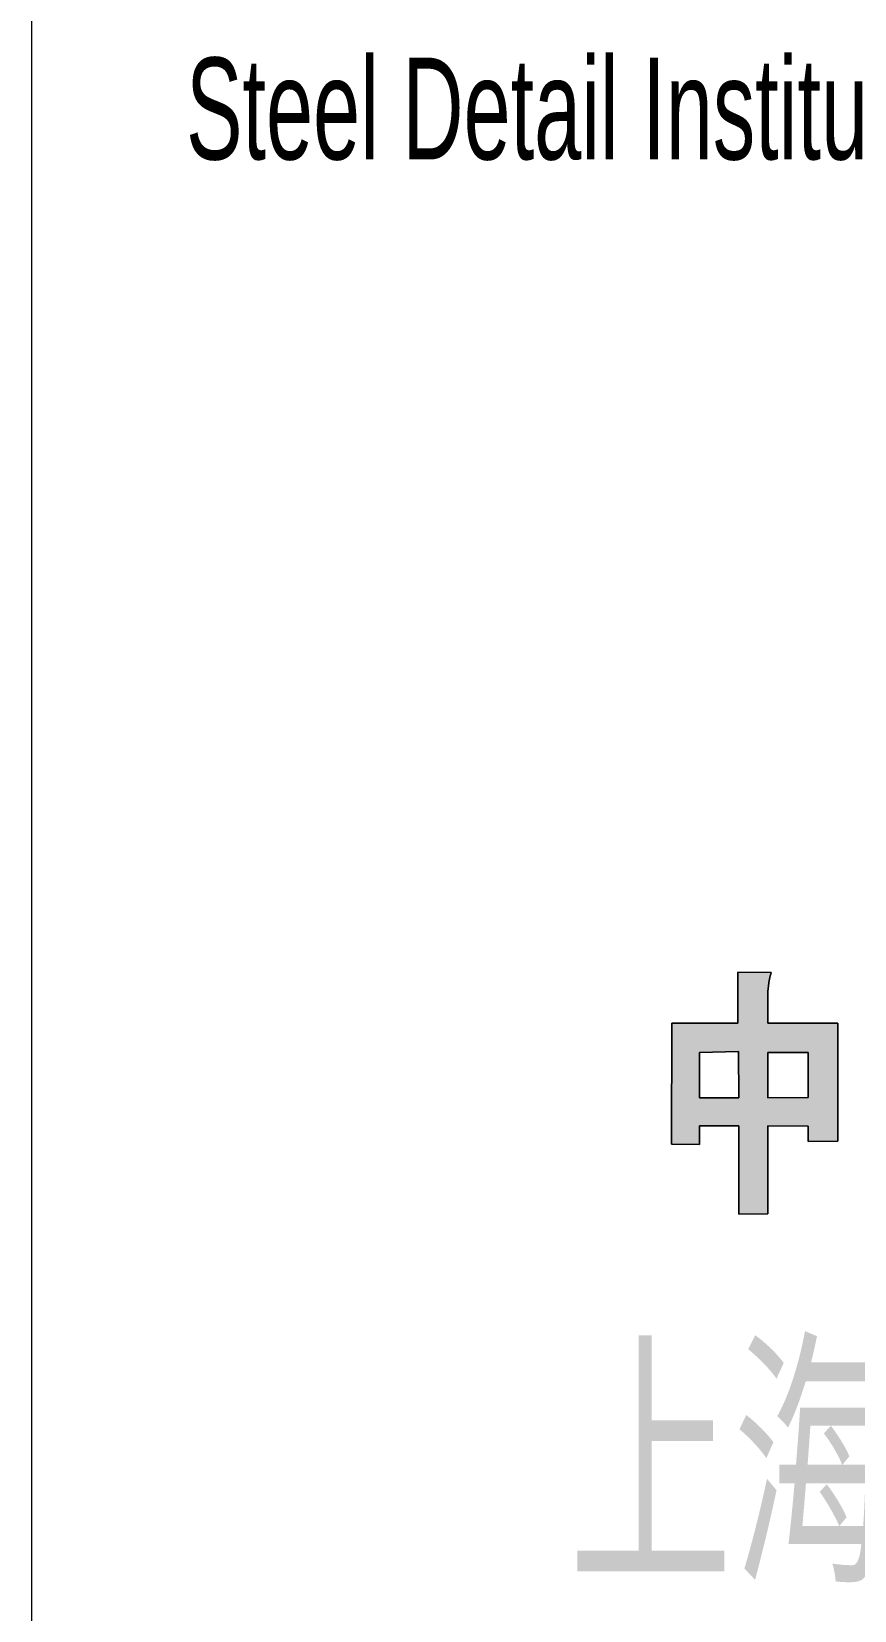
# Model space of a CAD drawing. Header units: millimetres. Extents: x 24 to 5990, y 50 to 4250.
# Drawn here: x 5399 to 5541.7, y 1851.4 to 2125.3 of the extents above; entities that cross this region are included whole.
import ezdxf

# ---------------------------------------------------------------- set-up
doc = ezdxf.new("R2010")
doc.units = ezdxf.units.MM
doc.linetypes.add('XKITLINE00', pattern=[0])
doc.layers.add('OtherObjectType', color=1, linetype='Continuous', lineweight=0)
doc.styles.add('$TD_AUDIT_GENERATED_(32F)', font='ARIAL.TTF')

# ---------------------------------------------------------------- blocks, each defined once
blk = doc.blocks.new('*A9')
at = {"layer": 'OtherObjectType'}
blk.add_hatch(color=7, dxfattribs=at).paths.add_polyline_path([(5526.66, 1940.33), (5533.68, 1940.39), (5533.65, 1948.22), (5538.83, 1953.3), (5538.84, 1932.8), (5533.66, 1932.76), (5533.65, 1935.45), (5526.71, 1935.49), (5526.66, 1920.19), (5521.65, 1920.18), (5521.65, 1935.46), (5514.82, 1935.47), (5514.81, 1932.26), (5510, 1932.29), (5510.02, 1953.27), (5521.47, 1953.31), (5521.48, 1962.15), (5527.27, 1962.11), (5527.18, 1961.82), (5527.1, 1961.53), (5526.96, 1960.94), (5526.86, 1960.34), (5526.78, 1959.74), (5526.7, 1958.83), (5526.67, 1953.92), (5526.66, 1953.31), (5538.83, 1953.3), (5521.61, 1948.36), (5514.81, 1948.2), (5514.82, 1940.32), (5521.65, 1940.33), (5521.61, 1948.36), (5538.83, 1953.3), (5533.65, 1948.22), (5526.66, 1948.23)], flags=17)
at = {"layer": 'OtherObjectType', "color": 7, "linetype": 'XKITLINE00', "lineweight": 0}
for p, q in [((5399, 4202.98), (5399, 96)), ((5521.48, 1962.15), (5521.47, 1953.31)), ((5521.47, 1953.31), (5521.48, 1962.15)), ((5527.27, 1962.11), (5521.48, 1962.15)), ((5521.48, 1962.15), (5527.27, 1962.11)), ((5526.96, 1960.94), (5527.1, 1961.53)), ((5527.1, 1961.53), (5526.96, 1960.94)), ((5527.1, 1961.53), (5527.18, 1961.82)), ((5527.18, 1961.82), (5527.1, 1961.53)), ((5527.18, 1961.82), (5527.27, 1962.11)), ((5527.27, 1962.11), (5527.18, 1961.82)), ((5526.67, 1953.92), (5526.7, 1958.83)), ((5526.7, 1958.83), (5526.67, 1953.92)), ((5526.7, 1958.83), (5526.78, 1959.74)), ((5526.78, 1959.74), (5526.7, 1958.83)), ((5526.78, 1959.74), (5526.86, 1960.34)), ((5526.86, 1960.34), (5526.78, 1959.74)), ((5526.86, 1960.34), (5526.96, 1960.94)), ((5526.96, 1960.94), (5526.86, 1960.34)), ((5510.02, 1953.27), (5510, 1932.29)), ((5510, 1932.29), (5510.02, 1953.27)), ((5521.47, 1953.31), (5510.02, 1953.27)), ((5510.02, 1953.27), (5521.47, 1953.31)), ((5526.66, 1953.31), (5526.67, 1953.92)), ((5526.67, 1953.92), (5526.66, 1953.31)), ((5538.83, 1953.3), (5526.66, 1953.31)), ((5526.66, 1953.31), (5538.83, 1953.3)), ((5538.84, 1932.8), (5538.83, 1953.3)), ((5538.83, 1953.3), (5538.84, 1932.8)), ((5514.81, 1948.2), (5521.61, 1948.36)), ((5521.61, 1948.36), (5514.81, 1948.2)), ((5514.82, 1940.32), (5514.81, 1948.2)), ((5514.81, 1948.2), (5514.82, 1940.32)), ((5521.61, 1948.36), (5521.65, 1940.33)), ((5521.65, 1940.33), (5521.61, 1948.36)), ((5526.66, 1940.33), (5526.66, 1948.23)), ((5526.66, 1948.23), (5533.65, 1948.22)), ((5533.65, 1948.22), (5526.66, 1948.23)), ((5526.66, 1948.23), (5526.66, 1940.33)), ((5533.65, 1948.22), (5533.68, 1940.39)), ((5533.68, 1940.39), (5533.65, 1948.22)), ((5521.65, 1940.33), (5514.82, 1940.32)), ((5514.82, 1940.32), (5521.65, 1940.33)), ((5533.68, 1940.39), (5526.66, 1940.33)), ((5526.66, 1940.33), (5533.68, 1940.39)), ((5514.81, 1932.26), (5514.82, 1935.47)), ((5514.82, 1935.47), (5514.81, 1932.26)), ((5514.82, 1935.47), (5521.65, 1935.46)), ((5521.65, 1935.46), (5514.82, 1935.47)), ((5521.65, 1935.46), (5521.65, 1920.18)), ((5521.65, 1920.18), (5521.65, 1935.46)), ((5526.66, 1920.19), (5526.71, 1935.49)), ((5526.71, 1935.49), (5526.66, 1920.19)), ((5526.71, 1935.49), (5533.65, 1935.45)), ((5533.65, 1935.45), (5526.71, 1935.49)), ((5533.65, 1935.45), (5533.66, 1932.76)), ((5533.66, 1932.76), (5533.65, 1935.45)), ((5510, 1932.29), (5514.81, 1932.26)), ((5514.81, 1932.26), (5510, 1932.29)), ((5533.66, 1932.76), (5538.84, 1932.8)), ((5538.84, 1932.8), (5533.66, 1932.76)), ((5521.65, 1920.18), (5526.66, 1920.19)), ((5526.66, 1920.19), (5521.65, 1920.18))]:
    blk.add_line(p, q, dxfattribs=at)
at = {"layer": 'OtherObjectType', "color": 7, "style": '$TD_AUDIT_GENERATED_(32F)', "width": 0.595}
for s, height, p in [('Steel Detail Institute', 17.6575, (5425.79, 2103.14)), ('\\M+5C9CF\\M+5BAA3\\M+5B1A6\\M+5D2B1\\M+5BCAF\\M+5CDC5\\M+5D3D0\\M+5CFDE\\M+5B9AB\\M+5CBBE', 35, (5492.17, 1859.73))]:
    blk.add_text(s, height=height, dxfattribs=at).set_placement(p)

msp = doc.modelspace()

# ---------------------------------------------------------------- block references
at = {"lineweight": 0}
msp.add_blockref('*A9', (0, 0), dxfattribs=at)

doc.saveas('drawing.dxf')
